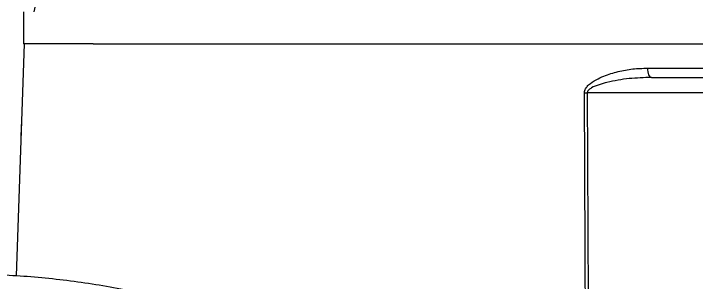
# Model space of a CAD drawing. Header units: millimetres. Extents: x 1846 to 4892, y 508 to 2661.
# Drawn here: x 3980.1 to 4192.2, y 2314.1 to 2397.5 of the extents above; entities that cross this region are included whole.
import ezdxf

# ---------------------------------------------------------------- set-up
doc = ezdxf.new("R2010")
doc.units = ezdxf.units.MM

msp = doc.modelspace()

# ---------------------------------------------------------------- linework, layer by layer
at = {"color": 7, "linetype": 'Continuous', "lineweight": 25}
for p, q in [((3983.118, 2398.08), (3983.118, 2388.21)), ((3983.304, 2388.21), (3980.785, 2316.058)), ((4004.745, 2388.21), (3983.118, 2388.21)), ((4004.745, 2388.21), (4255.272, 2388.21)), ((4176.976, 2380.605), (4239.712, 2380.605)), ((4178.246, 2377.71), (4216.808, 2377.71)), ((4216.762, 2372.885), (4158.297, 2372.885)), ((4158.297, 2372.885), (4158.674, 2294.231))]:
    msp.add_line(p, q, dxfattribs=at)
at = {"color": 7, "linetype": 'Continuous', "lineweight": 25, "flags": 128}
for points in [[(4176.976, 2380.605), (4177.008, 2380.035), (4177.085, 2379.49), (4177.205, 2378.989), (4177.363, 2378.552), (4177.554, 2378.194), (4177.77, 2377.929), (4178.003, 2377.765), (4178.246, 2377.71)], [(4157.817, 2294.231), (4157.788, 2300.227), (4157.671, 2324.212), (4157.432, 2372.885)], [(3982.56, 2366.894), (3982.287, 2359.325), (3982.278, 2358.833)]]:
    msp.add_lwpolyline(points, dxfattribs=at)
at = {"color": 7, "linetype": 'Continuous', "lineweight": 25}
for centre, radius, start, end in [((4212.244, 2354.838), 230, 0, 169.16329), ((4212.244, 2354.838), 61.716, 326.45296, 119.33475), ((4157.865, 2455.818), 82.934, 269.70105, 270.29895)]:
    msp.add_arc(centre, radius, start, end, dxfattribs=at)
for points, knots in [([(4157.432, 2372.885), (4157.442, 2373.052), (4157.475, 2373.624), (4157.908, 2374.518), (4159.073, 2375.831), (4160.97, 2377.045), (4164.066, 2378.433), (4167.885, 2379.615), (4172.442, 2380.456), (4175.466, 2380.556), (4176.976, 2380.605)], [0, 0, 0, 0, 0.021352, 0.0728126, 0.1233748, 0.2499525, 0.3661826, 0.5770211, 0.7888317, 1, 1, 1, 1]), ([(4178.246, 2377.71), (4175.936, 2377.642), (4171.319, 2377.507), (4165.87, 2376.567), (4161.964, 2375.499), (4160.058, 2374.77), (4158.927, 2374.012), (4158.522, 2373.568), (4158.329, 2373.22), (4158.307, 2372.991), (4158.297, 2372.885)], [0, 0, 0, 0, 0.3307571, 0.661265, 0.7793778, 0.9018744, 0.946098, 0.9683612, 0.9854268, 1, 1, 1, 1]), ([(4025.704, 2309.214), (4025.651, 2309.228), (4022.669, 2310.019), (4016.694, 2311.291), (4007.796, 2313.004), (3998.858, 2314.354), (3989.903, 2315.392), (3980.94, 2316.103), (3971.981, 2316.501), (3963.037, 2316.557), (3956.165, 2316.422), (3952.284, 2316.166), (3951.371, 2316.105)], [0, 0, 0, 0, 0.0022241, 0.1234908, 0.2444216, 0.3650249, 0.4853084, 0.6052783, 0.7249402, 0.8442984, 0.9633566, 1, 1, 1, 1])]:
    msp.add_open_spline(points, degree=3, knots=knots, dxfattribs=at)

doc.saveas('drawing.dxf')
